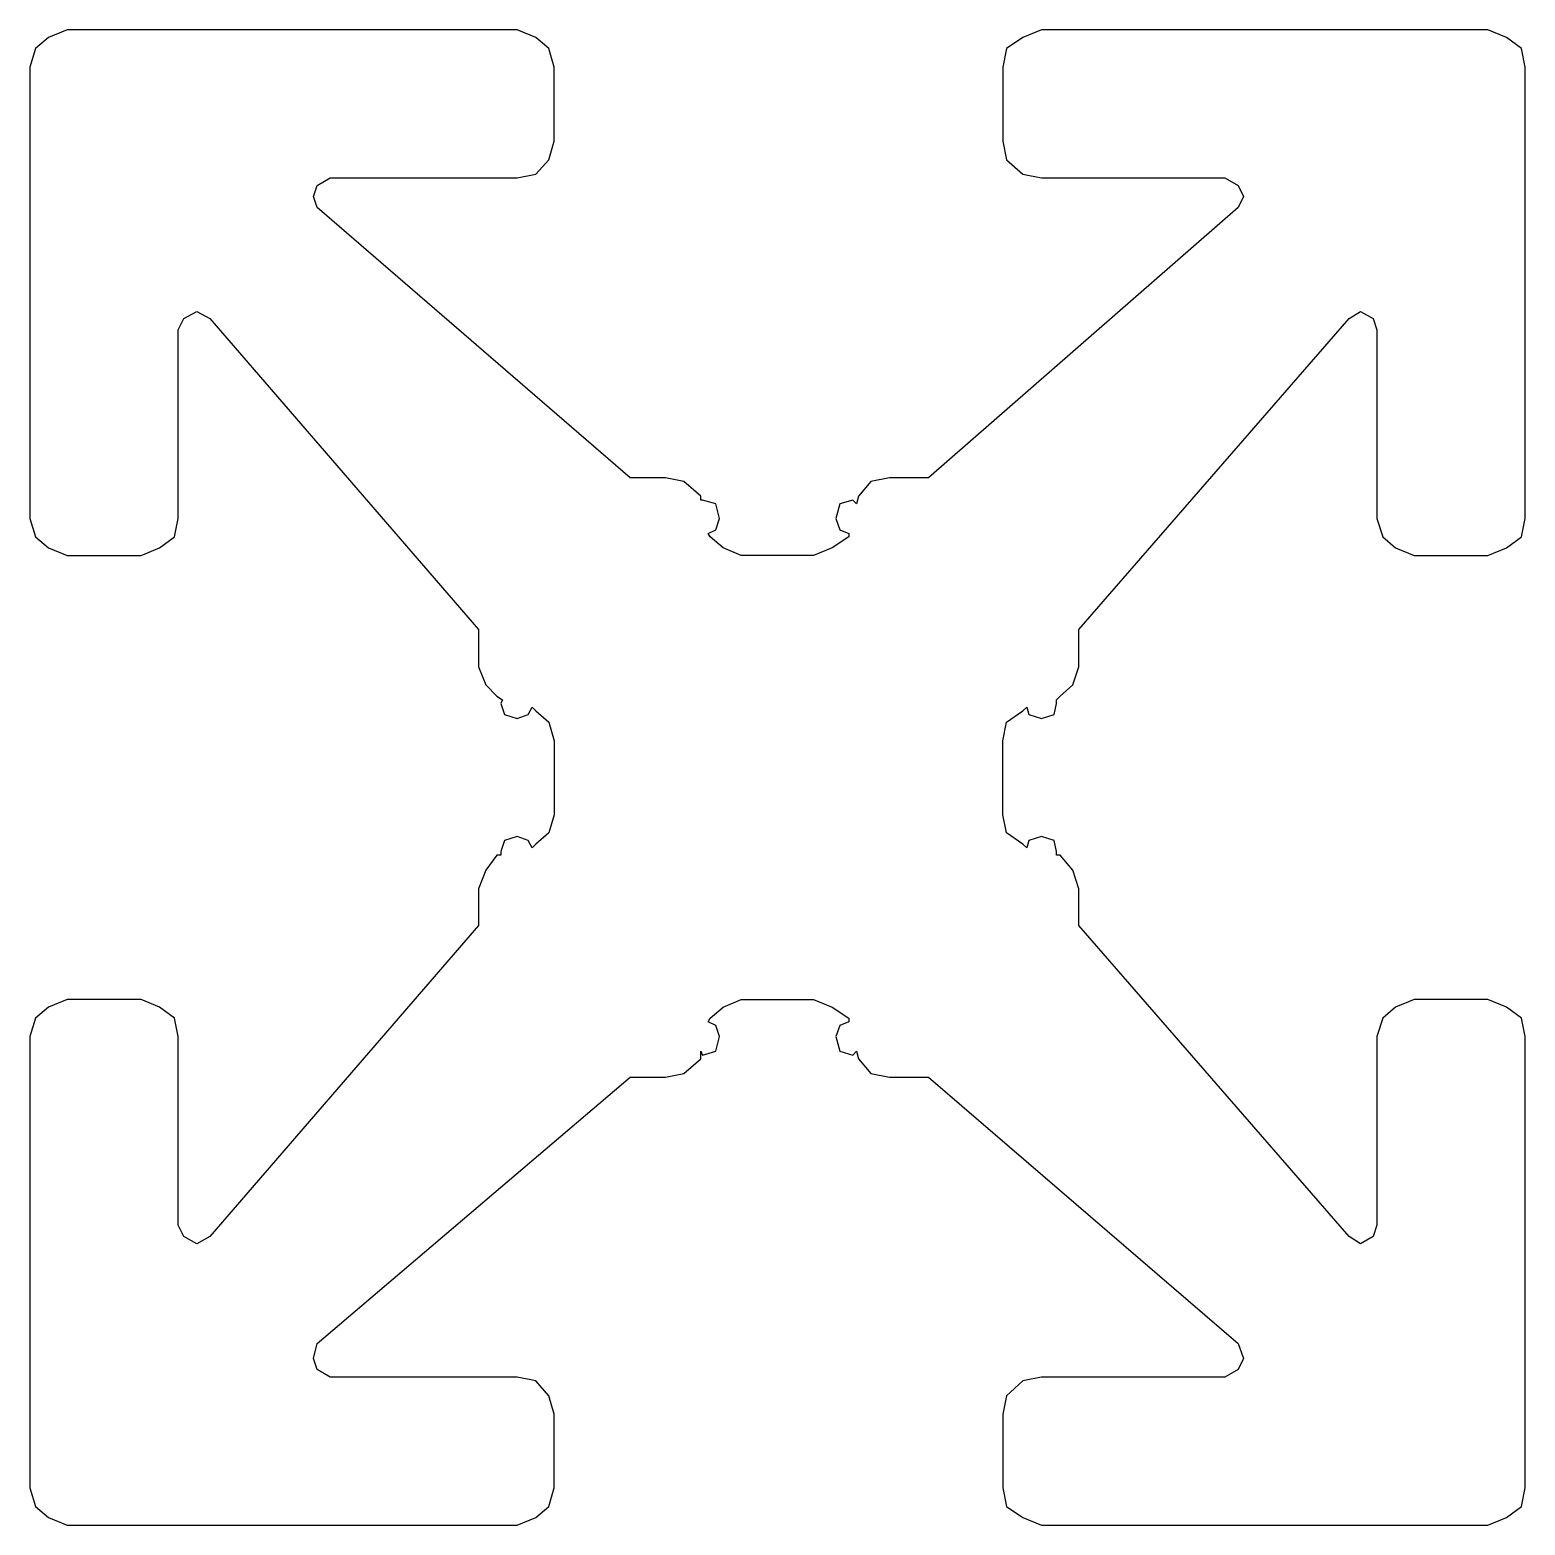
# Model space of a CAD drawing. Extents: x 0.18 to 10.18, y 0.18 to 10.18.
import ezdxf

# ---------------------------------------------------------------- set-up
doc = ezdxf.new("R2010")
doc.units = 0
doc.layers.add('Beam', color=7, linetype='CONTINUOUS')

msp = doc.modelspace()

# ---------------------------------------------------------------- linework, layer by layer
at = {"layer": 'Beam', "color": 1}
for p, q in [((0.300919, 10.126472), (0.213783, 10.052036)), ((0.42545, 10.176214), (0.300919, 10.126472)), ((3.434644, 10.176214), (0.42545, 10.176214)), ((3.559175, 10.126472), (3.434644, 10.176214)), ((3.646311, 10.052036), (3.559175, 10.126472)), ((6.818136, 10.126472), (6.708422, 10.052036)), ((6.942314, 10.176214), (6.818136, 10.126472)), ((9.926814, 10.176214), (6.942314, 10.176214)), ((10.051697, 10.126472), (9.926814, 10.176214)), ((10.151181, 10.052036), (10.051697, 10.126472)), ((0.213783, 10.052036), (0.176389, 9.927506)), ((3.683706, 9.927506), (3.646311, 10.052036)), ((6.708422, 10.052036), (6.683375, 9.927506)), ((10.176228, 9.927506), (10.151181, 10.052036)), ((0.176389, 9.927506), (0.176389, 6.907728)), ((3.683706, 9.432558), (3.683706, 9.927506)), ((6.683375, 9.927506), (6.683375, 9.432558)), ((10.176228, 6.907728), (10.176228, 9.927506)), ((3.646311, 9.308028), (3.683706, 9.432558)), ((6.683375, 9.432558), (6.708422, 9.308028)), ((3.559175, 9.211014), (3.646311, 9.308028)), ((6.708422, 9.308028), (6.818136, 9.211014)), ((3.434644, 9.18632), (3.559175, 9.211014)), ((6.818136, 9.211014), (6.942314, 9.18632)), ((2.072217, 9.061789), (2.096911, 9.136578)), ((2.096911, 9.136578), (2.184047, 9.18632)), ((2.184047, 9.18632), (3.434644, 9.18632)), ((6.942314, 9.18632), (8.168217, 9.18632)), ((8.168217, 9.18632), (8.258175, 9.136578)), ((8.258175, 9.136578), (8.292394, 9.061789)), ((2.096911, 8.987353), (2.072217, 9.061789)), ((8.292394, 9.061789), (8.258175, 8.987353)), ((4.192058, 7.181483), (2.096911, 8.987353)), ((8.258175, 8.987353), (6.185253, 7.181483)), ((1.167694, 8.171378), (1.205089, 8.245814)), ((1.205089, 8.245814), (1.292225, 8.293086)), ((1.292225, 8.293086), (1.379361, 8.245814)), ((1.379361, 8.245814), (3.175706, 6.166542)), ((7.191375, 6.166542), (9.000067, 8.245814)), ((9.000067, 8.245814), (9.075208, 8.293086)), ((9.075208, 8.293086), (9.159522, 8.245814)), ((9.159522, 8.245814), (9.184922, 8.171378)), ((1.167694, 6.907728), (1.167694, 8.171378)), ((9.184922, 8.171378), (9.184922, 6.907728)), ((4.426303, 7.181483), (4.192058, 7.181483)), ((4.550833, 7.156436), (4.426303, 7.181483)), ((4.663017, 7.056953), (4.550833, 7.156436)), ((5.801431, 7.156436), (5.717117, 7.056953)), ((5.925961, 7.181483), (5.801431, 7.156436)), ((6.185253, 7.181483), (5.925961, 7.181483)), ((4.663017, 7.031906), (4.663017, 7.056953)), ((4.675364, 7.031906), (4.663017, 7.031906)), ((4.762853, 7.007211), (4.675364, 7.031906)), ((4.787547, 6.907728), (4.762853, 7.007211)), ((5.592233, 7.007211), (5.567539, 6.907728)), ((5.679369, 7.031906), (5.592233, 7.007211)), ((5.704064, 7.007211), (5.679369, 7.031906)), ((5.717117, 7.056953), (5.704064, 7.007211)), ((0.176389, 6.907728), (0.213783, 6.785667)), ((1.142647, 6.785667), (1.167694, 6.907728)), ((4.762853, 6.832939), (4.787547, 6.907728)), ((5.567539, 6.907728), (5.592233, 6.832939)), ((9.184922, 6.907728), (9.224433, 6.785667)), ((10.151181, 6.785667), (10.176228, 6.907728)), ((4.712758, 6.807892), (4.762853, 6.832939)), ((4.725458, 6.785667), (4.712758, 6.807892)), ((5.592233, 6.832939), (5.654322, 6.807892)), ((5.654322, 6.807892), (5.654322, 6.785667)), ((0.213783, 6.785667), (0.300919, 6.711231)), ((0.300919, 6.711231), (0.42545, 6.661136)), ((0.921103, 6.661136), (1.043164, 6.711231)), ((1.043164, 6.711231), (1.142647, 6.785667)), ((4.812594, 6.711231), (4.725458, 6.785667)), ((4.934303, 6.661136), (4.812594, 6.711231)), ((5.542139, 6.711231), (5.417608, 6.661136)), ((5.654322, 6.785667), (5.542139, 6.711231)), ((9.224433, 6.785667), (9.3091, 6.711231)), ((9.3091, 6.711231), (9.433631, 6.661136)), ((9.926814, 6.661136), (10.051697, 6.711231)), ((10.051697, 6.711231), (10.151181, 6.785667)), ((0.42545, 6.661136), (0.921103, 6.661136)), ((5.417608, 6.661136), (4.934303, 6.661136)), ((9.433631, 6.661136), (9.926814, 6.661136)), ((3.175706, 6.166542), (3.175706, 5.917481)), ((7.191375, 5.917481), (7.191375, 6.166542)), ((3.175706, 5.917481), (3.225447, 5.795772)), ((7.151511, 5.795772), (7.191375, 5.917481)), ((3.225447, 5.795772), (3.300236, 5.720983)), ((3.300236, 5.720983), (3.337631, 5.696289)), ((7.041797, 5.696289), (7.067197, 5.720983)), ((7.067197, 5.720983), (7.151511, 5.795772)), ((3.337631, 5.696289), (3.325283, 5.671242)), ((3.325283, 5.671242), (3.349978, 5.596806)), ((3.509433, 5.596806), (3.534481, 5.646547)), ((3.534481, 5.646547), (3.559175, 5.6215)), ((3.559175, 5.6215), (3.646311, 5.547064)), ((6.708422, 5.547064), (6.818136, 5.6215)), ((6.818136, 5.6215), (6.842831, 5.646547)), ((6.842831, 5.646547), (6.858, 5.596806)), ((7.026981, 5.596806), (7.041797, 5.671242)), ((7.041797, 5.671242), (7.041797, 5.696289)), ((3.349978, 5.596806), (3.434644, 5.571758)), ((3.434644, 5.571758), (3.509433, 5.596806)), ((3.646311, 5.547064), (3.683706, 5.422533)), ((6.683375, 5.422533), (6.708422, 5.547064)), ((6.858, 5.596806), (6.942314, 5.571758)), ((6.942314, 5.571758), (7.026981, 5.596806)), ((3.683706, 5.422533), (3.683706, 4.927586)), ((6.683375, 4.927586), (6.683375, 5.422533)), ((3.683706, 4.927586), (3.646311, 4.805525)), ((6.708422, 4.805525), (6.683375, 4.927586)), ((3.646311, 4.805525), (3.559175, 4.730736)), ((6.818136, 4.730736), (6.708422, 4.805525)), ((3.349978, 4.755783), (3.325283, 4.681347)), ((3.434644, 4.780831), (3.349978, 4.755783)), ((3.509433, 4.755783), (3.434644, 4.780831)), ((3.534481, 4.706042), (3.509433, 4.755783)), ((3.559175, 4.730736), (3.534481, 4.706042)), ((6.842831, 4.706042), (6.818136, 4.730736)), ((6.858, 4.755783), (6.842831, 4.706042)), ((6.942314, 4.780831), (6.858, 4.755783)), ((7.026981, 4.755783), (6.942314, 4.780831)), ((7.041797, 4.681347), (7.026981, 4.755783)), ((3.300236, 4.6563), (3.225447, 4.556817)), ((3.325283, 4.6563), (3.300236, 4.6563)), ((3.325283, 4.681347), (3.325283, 4.6563)), ((7.041797, 4.6563), (7.041797, 4.681347)), ((7.067197, 4.6563), (7.041797, 4.6563)), ((7.151511, 4.556817), (7.067197, 4.6563)), ((3.225447, 4.556817), (3.175706, 4.432639)), ((7.191375, 4.432639), (7.151511, 4.556817)), ((3.175706, 4.432639), (3.175706, 4.186047)), ((7.191375, 4.186047), (7.191375, 4.432639)), ((3.175706, 4.186047), (1.379361, 2.106775)), ((9.000067, 2.106775), (7.191375, 4.186047)), ((0.300919, 3.641358), (0.213783, 3.566922)), ((0.42545, 3.6911), (0.300919, 3.641358)), ((0.921103, 3.6911), (0.42545, 3.6911)), ((1.043164, 3.641358), (0.921103, 3.6911)), ((1.142647, 3.566922), (1.043164, 3.641358)), ((4.725458, 3.566922), (4.812594, 3.641358)), ((4.812594, 3.641358), (4.934303, 3.6911)), ((4.934303, 3.6911), (5.417608, 3.6911)), ((5.417608, 3.6911), (5.542139, 3.641358)), ((5.542139, 3.641358), (5.654322, 3.566922)), ((9.3091, 3.641358), (9.224433, 3.566922)), ((9.433631, 3.6911), (9.3091, 3.641358)), ((9.926814, 3.6911), (9.433631, 3.6911)), ((10.051697, 3.641358), (9.926814, 3.6911)), ((10.151181, 3.566922), (10.051697, 3.641358)), ((0.213783, 3.566922), (0.176389, 3.445214)), ((1.167694, 3.445214), (1.142647, 3.566922)), ((4.712758, 3.541875), (4.725458, 3.566922)), ((4.762853, 3.517181), (4.712758, 3.541875)), ((4.787547, 3.445214), (4.762853, 3.517181)), ((5.592233, 3.517181), (5.567539, 3.445214)), ((5.654322, 3.541875), (5.592233, 3.517181)), ((5.654322, 3.566922), (5.654322, 3.541875)), ((9.224433, 3.566922), (9.184922, 3.445214)), ((10.176228, 3.445214), (10.151181, 3.566922)), ((0.176389, 3.445214), (0.176389, 0.425083)), ((1.167694, 2.181564), (1.167694, 3.445214)), ((4.762853, 3.345378), (4.787547, 3.445214)), ((5.567539, 3.445214), (5.592233, 3.345378)), ((9.184922, 3.445214), (9.184922, 2.181564)), ((10.176228, 0.425083), (10.176228, 3.445214)), ((4.663017, 3.295636), (4.663017, 3.345378)), ((4.663017, 3.345378), (4.675364, 3.320331)), ((4.675364, 3.320331), (4.762853, 3.345378)), ((5.592233, 3.345378), (5.679369, 3.320331)), ((5.679369, 3.320331), (5.704064, 3.345378)), ((5.704064, 3.345378), (5.717117, 3.295636)), ((4.550833, 3.196506), (4.663017, 3.295636)), ((5.717117, 3.295636), (5.801431, 3.196506)), ((2.096911, 1.390283), (4.192058, 3.171106)), ((4.192058, 3.171106), (4.426303, 3.171106)), ((4.426303, 3.171106), (4.550833, 3.196506)), ((5.801431, 3.196506), (5.925961, 3.171106)), ((5.925961, 3.171106), (6.185253, 3.171106)), ((6.185253, 3.171106), (8.258175, 1.390283)), ((1.205089, 2.106775), (1.167694, 2.181564)), ((1.292225, 2.056681), (1.205089, 2.106775)), ((1.379361, 2.106775), (1.292225, 2.056681)), ((9.075208, 2.056681), (9.000067, 2.106775)), ((9.159522, 2.106775), (9.075208, 2.056681)), ((9.184922, 2.181564), (9.159522, 2.106775)), ((2.072217, 1.290447), (2.096911, 1.390283)), ((8.258175, 1.390283), (8.292394, 1.290447)), ((2.096911, 1.216011), (2.072217, 1.290447)), ((2.184047, 1.166622), (2.096911, 1.216011)), ((8.258175, 1.216011), (8.168217, 1.166622)), ((8.292394, 1.290447), (8.258175, 1.216011)), ((3.434644, 1.166622), (2.184047, 1.166622)), ((3.559175, 1.141222), (3.434644, 1.166622)), ((3.646311, 1.041739), (3.559175, 1.141222)), ((6.818136, 1.141222), (6.708422, 1.041739)), ((6.942314, 1.166622), (6.818136, 1.141222)), ((8.168217, 1.166622), (6.942314, 1.166622)), ((3.683706, 0.917914), (3.646311, 1.041739)), ((6.708422, 1.041739), (6.683375, 0.917914)), ((3.683706, 0.425083), (3.683706, 0.917914)), ((6.683375, 0.917914), (6.683375, 0.425083)), ((0.176389, 0.425083), (0.213783, 0.300553)), ((3.646311, 0.300553), (3.683706, 0.425083)), ((6.683375, 0.425083), (6.708422, 0.300553)), ((10.151181, 0.300553), (10.176228, 0.425083)), ((0.213783, 0.300553), (0.300919, 0.226117)), ((3.559175, 0.226117), (3.646311, 0.300553)), ((6.708422, 0.300553), (6.818136, 0.226117)), ((10.051697, 0.226117), (10.151181, 0.300553)), ((0.300919, 0.226117), (0.42545, 0.176375)), ((3.434644, 0.176375), (3.559175, 0.226117)), ((6.818136, 0.226117), (6.942314, 0.176375)), ((9.926814, 0.176375), (10.051697, 0.226117)), ((0.42545, 0.176375), (3.434644, 0.176375)), ((6.942314, 0.176375), (9.926814, 0.176375))]:
    msp.add_line(p, q, dxfattribs=at)

doc.saveas('drawing.dxf')
